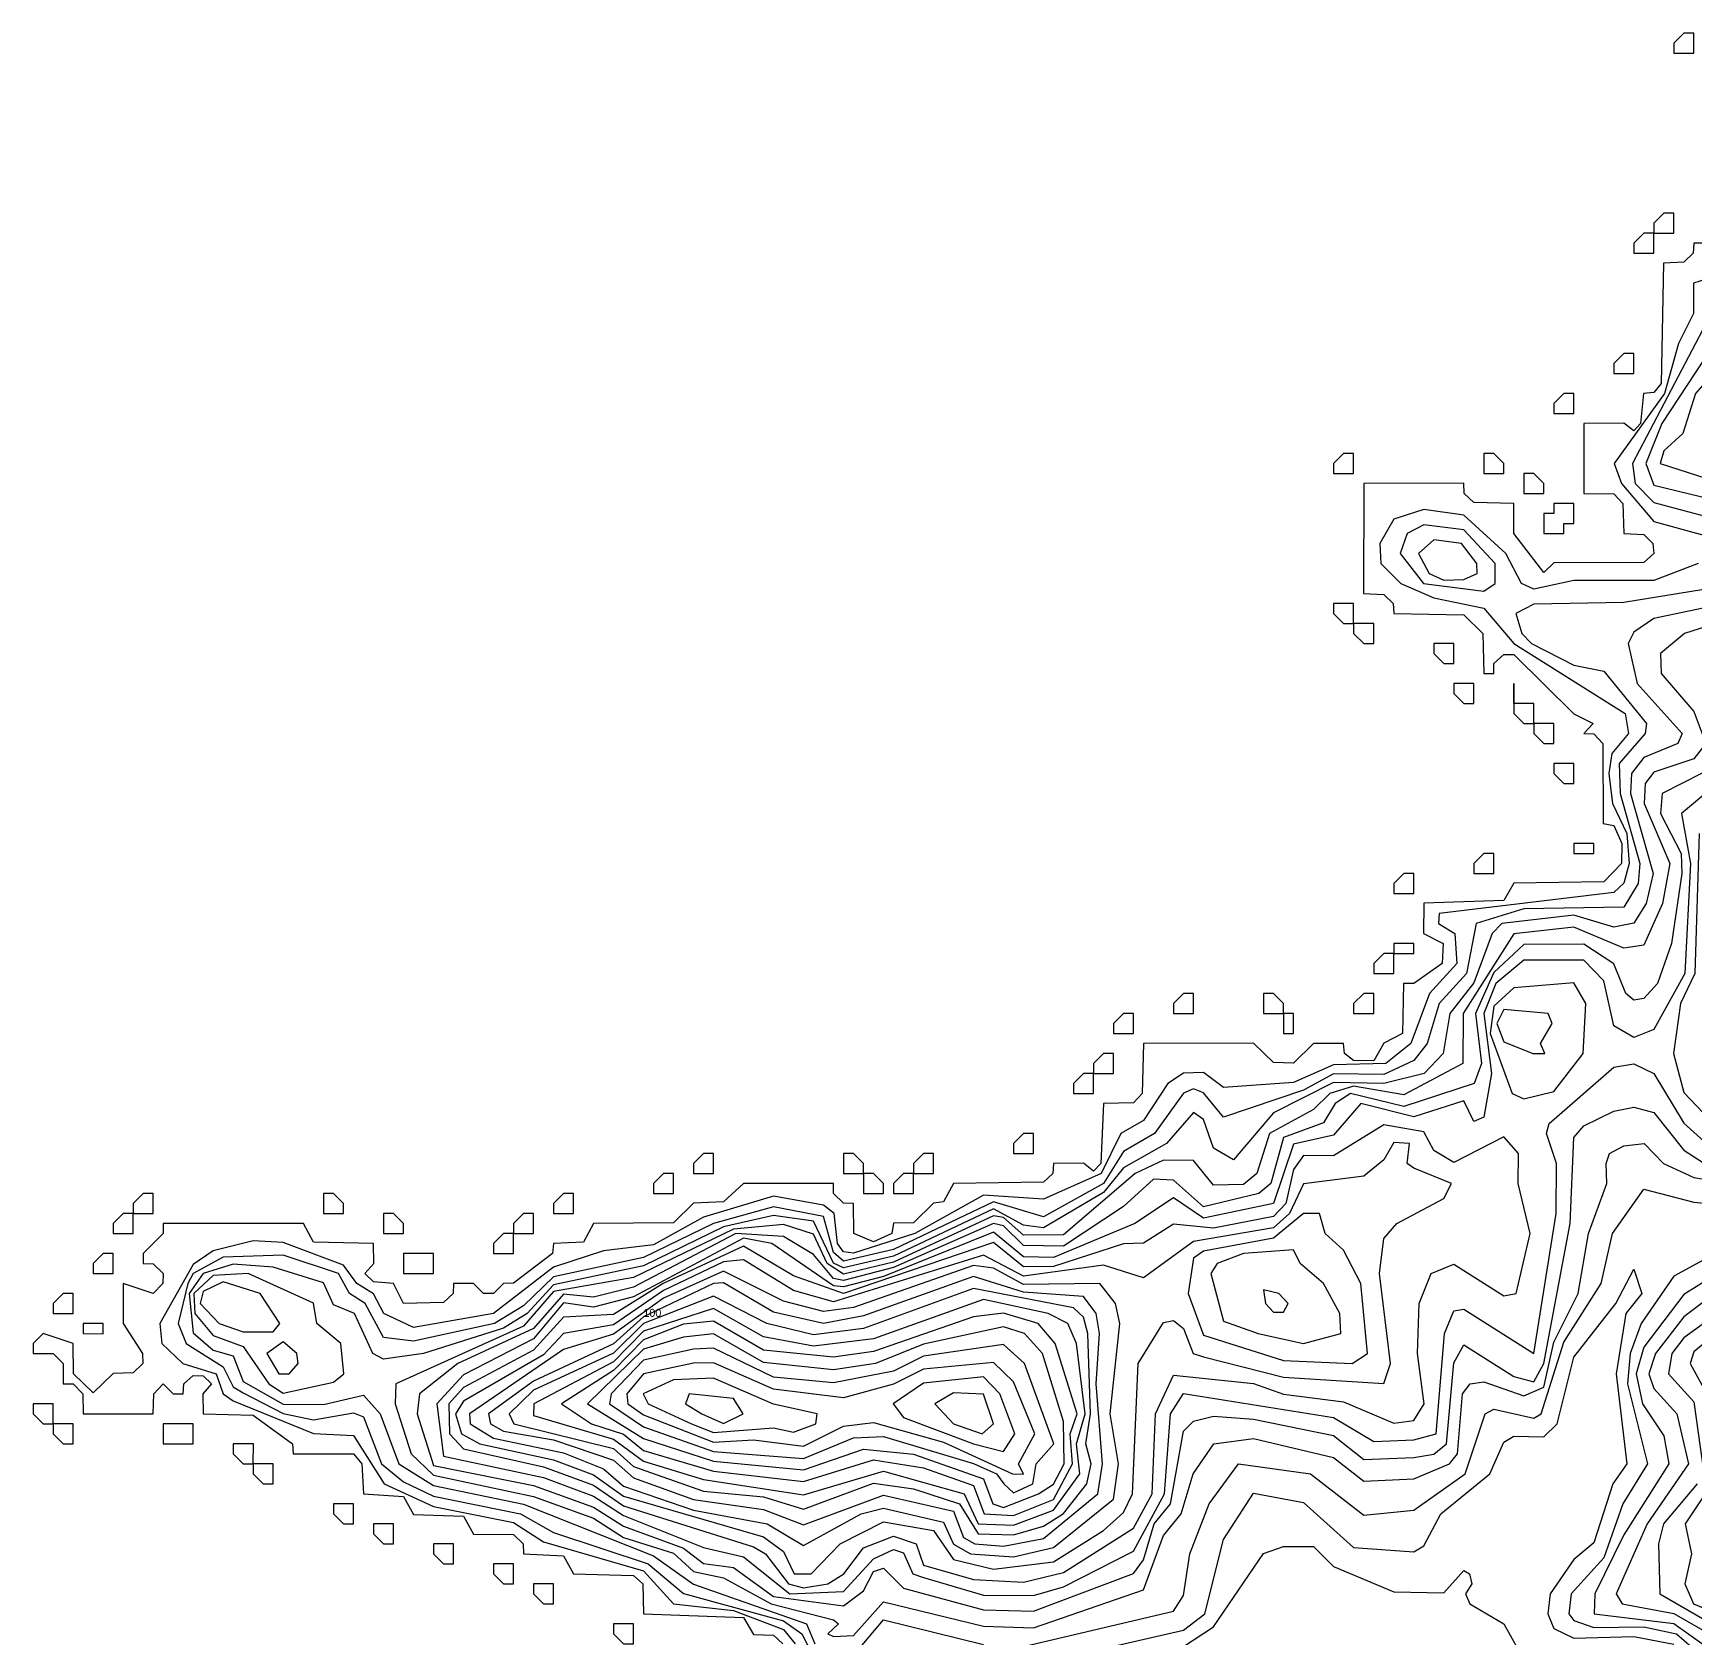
# Model space of a CAD drawing. Header units: metres. Extents: x 310028 to 360472, y 4137098 to 4159193.
# Drawn here: x 310718 to 313210, y 4144065 to 4146472 of the extents above; entities that cross this region are included whole.
import ezdxf

# ---------------------------------------------------------------- set-up
doc = ezdxf.new("R2010")
doc.units = ezdxf.units.M
for name, color, linetype in [('COAST', 5, 'Continuous'), ('CONTOUR', 254, 'Continuous'), ('CONTOUR_INDEX', 33, 'Continuous'), ('CONTOUR_LABELS', 7, 'Continuous')]:
    doc.layers.add(name, color=color, linetype=linetype)

msp = doc.modelspace()

# ---------------------------------------------------------------- linework, layer by layer
at = {"layer": 'COAST'}
for points in [[(313177.5, 4146442.5), (313207.5, 4146442.5), (313207.5, 4146472.5), (313192.5, 4146472.5), (313177.5, 4146457.5), (313177.5, 4146442.5)], [(313147.5, 4146172.5), (313177.5, 4146172.5), (313177.5, 4146202.5), (313162.5, 4146202.5), (313147.5, 4146187.5), (313147.5, 4146172.5)], [(313222.5, 4146157.6), (313207.5, 4146157.6), (313206.8, 4146142.5), (313192.5, 4146129.1), (313162.3, 4146127.5), (313158.6, 4145947.5), (313147.5, 4145933.6), (313132.3, 4145932.5), (313127.7, 4145887.5), (313117.5, 4145876.2), (313102.5, 4145887.6), (313042.5, 4145887.5), (313042.5, 4145782.5), (313087.5, 4145781.8), (313101.1, 4145767.5), (313102.5, 4145722.5), (313132.5, 4145721), (313146.3, 4145707.5), (313147.4, 4145692.5), (313132.5, 4145678.8), (312997.5, 4145678.4), (312982.5, 4145663.7), (312937.8, 4145722.5), (312937.5, 4145767.5), (312877.5, 4145769), (312863.4, 4145782.5), (312862.5, 4145797.7), (312712.5, 4145797.5), (312712.4, 4145632.5), (312742.5, 4145631), (312756.7, 4145617.5), (312757.5, 4145602.3), (312862.5, 4145600.6), (312891.1, 4145572.5), (312892.5, 4145512.5), (312907.5, 4145512.4), (312907.9, 4145527.5), (312922.5, 4145540.7), (312937.5, 4145540.7), (313027.5, 4145452.1), (313056.7, 4145437.5), (313042.5, 4145422.5), (313057.5, 4145421.9), (313071.1, 4145407.5), (313071.7, 4145287.5), (313087.5, 4145284.5), (313099.7, 4145257.5), (313099.1, 4145227.5), (313072.5, 4145200), (312937.5, 4145198.2), (312922.5, 4145172), (312802.5, 4145168), (312802.2, 4145122.5), (312831.6, 4145107.5), (312830.3, 4145077.5), (312787.5, 4145047.8), (312772.4, 4145047.5), (312770.9, 4144972.5), (312742.5, 4144957.9), (312727.5, 4144931.6), (312697.5, 4144932.2), (312683.7, 4144942.5), (312682.5, 4144957.7), (312637.5, 4144957.8), (312607.5, 4144928.2), (312577.5, 4144928.9), (312547.5, 4144957.9), (312382.5, 4144957.5), (312380.5, 4144882.5), (312367.5, 4144868.8), (312322.5, 4144867.5), (312318.3, 4144777.5), (312307.5, 4144766.1), (312292.5, 4144778), (312247.5, 4144777.7), (312246.4, 4144762.5), (312232.5, 4144749.5), (312097.5, 4144747.9), (312082.5, 4144720), (312067.5, 4144718.2), (312037.5, 4144688.9), (312007.5, 4144688.2), (312004.8, 4144672.5), (311977.5, 4144660.3), (311947.8, 4144672.5), (311947.6, 4144717.5), (311932.5, 4144718.3), (311917.7, 4144732.5), (311917.5, 4144747.5), (311782.5, 4144747.8), (311752.5, 4144720.2), (311707.5, 4144718.3), (311677.5, 4144688.7), (311557.5, 4144687.8), (311542.5, 4144659.7), (311497.5, 4144657.8), (311496, 4144642.5), (311437.5, 4144598.1), (311422.5, 4144597.7), (311407.5, 4144582.5), (311392.5, 4144582.5), (311377.5, 4144597.5), (311347.5, 4144597.6), (311347.1, 4144582.5), (311332.5, 4144569), (311272.5, 4144567.8), (311257.5, 4144597.6), (311227.5, 4144600), (311214.6, 4144612.5), (311228.3, 4144627.5), (311227.5, 4144657.7), (311137.5, 4144659.9), (311122.5, 4144687.9), (310912.5, 4144687.5), (310912.4, 4144672.5), (310882.5, 4144642.5), (310882.5, 4144627.5), (310897.5, 4144627.4), (310912.4, 4144612.5), (310911.9, 4144597.5), (310897.5, 4144582.7), (310852.5, 4144597.5), (310852.5, 4144537.5), (310881.4, 4144492.5), (310881.9, 4144477.5), (310867.5, 4144463.7), (310837.5, 4144462.8), (310807.5, 4144433.9), (310777.8, 4144462.5), (310777.5, 4144507.5), (310732.5, 4144522.5), (310717.5, 4144507.5), (310717.5, 4144492.5), (310747.5, 4144492.5), (310762.4, 4144477.5), (310762.4, 4144447.5), (310777.5, 4144447.3), (310792.1, 4144432.5), (310792.5, 4144402.4), (310897.5, 4144402.4), (310898.1, 4144432.5), (310912.5, 4144447.3), (310927.5, 4144432.3), (310942.5, 4144432.5), (310943.3, 4144447.5), (310957.5, 4144459.9), (310972.5, 4144459.1), (310984.6, 4144447.5), (310971.6, 4144432.5), (310972.5, 4144402.2), (311047.5, 4144400.3), (311106.4, 4144357.5), (311107.5, 4144342.3), (311197.5, 4144342.1), (311210.1, 4144327.5), (311212.5, 4144282.2), (311272.5, 4144278.2), (311287.5, 4144251.5), (311362.5, 4144248.9), (311377.5, 4144221.8), (311437.5, 4144221.1), (311452, 4144207.5), (311452.5, 4144192.4), (311512.5, 4144189.4), (311527.5, 4144162.1), (311617.5, 4144160), (311631.5, 4144147.5), (311632.5, 4144102.3), (311782.5, 4144097.1), (311797.5, 4144071.2), (311827.5, 4144070.6), (311841.6, 4144057.5)], [(313117.5, 4146142.5), (313147.5, 4146142.5), (313147.5, 4146172.5), (313132.5, 4146172.5), (313117.5, 4146157.5), (313117.5, 4146142.5)], [(313087.5, 4145962.5), (313117.5, 4145962.5), (313117.5, 4145992.5), (313102.5, 4145992.5), (313087.5, 4145977.5), (313087.5, 4145962.5)], [(312997.5, 4145902.5), (313027.5, 4145902.5), (313027.5, 4145932.5), (313012.5, 4145932.5), (312997.5, 4145917.5), (312997.5, 4145902.5)], [(312667.5, 4145812.5), (312697.5, 4145812.5), (312697.5, 4145842.5), (312682.5, 4145842.5), (312667.5, 4145827.5), (312667.5, 4145812.5)], [(312892.5, 4145812.5), (312922.5, 4145812.5), (312922.5, 4145827.5), (312907.5, 4145842.5), (312892.5, 4145842.5), (312892.5, 4145812.5)], [(312952.5, 4145782.5), (312982.5, 4145782.5), (312982.5, 4145797.5), (312967.5, 4145812.5), (312952.5, 4145812.5), (312952.5, 4145782.5)], [(312982.5, 4145722.5), (313012.5, 4145722.5), (313012.5, 4145737.5), (313027.5, 4145737.5), (313027.5, 4145767.5), (312997.5, 4145767.5), (312997.5, 4145752.5), (312982.5, 4145752.5), (312982.5, 4145722.5)], [(312667.5, 4145602.5), (312682.5, 4145587.5), (312697.5, 4145587.5), (312697.5, 4145617.5), (312667.5, 4145617.5), (312667.5, 4145602.5)], [(312697.5, 4145572.5), (312712.5, 4145557.5), (312727.5, 4145557.5), (312727.5, 4145587.5), (312697.5, 4145587.5), (312697.5, 4145572.5)], [(312817.5, 4145542.5), (312832.5, 4145527.5), (312847.5, 4145527.5), (312847.5, 4145557.5), (312817.5, 4145557.5), (312817.5, 4145542.5)], [(312847.5, 4145482.5), (312862.5, 4145467.5), (312877.5, 4145467.5), (312877.5, 4145497.5), (312847.5, 4145497.5), (312847.5, 4145482.5)], [(312937.5, 4145482.5), (312937.5, 4145467.5), (312937.5, 4145497.5), (312937.5, 4145482.5)], [(312937.5, 4145452.5), (312952.5, 4145437.5), (312967.5, 4145437.5), (312967.5, 4145467.5), (312937.5, 4145467.5), (312937.5, 4145452.5)], [(312967.5, 4145422.5), (312982.5, 4145407.5), (312997.5, 4145407.5), (312997.5, 4145437.5), (312967.5, 4145437.5), (312967.5, 4145422.5)], [(312997.5, 4145362.5), (313012.5, 4145347.5), (313027.5, 4145347.5), (313027.5, 4145377.5), (312997.5, 4145377.5), (312997.5, 4145362.5)], [(312877.5, 4145212.5), (312907.5, 4145212.5), (312907.5, 4145242.5), (312892.5, 4145242.5), (312877.5, 4145227.5), (312877.5, 4145212.5)], [(313027.5, 4145242.5), (313057.5, 4145242.5), (313057.6, 4145257.5), (313027.5, 4145257.5), (313027.5, 4145242.5)], [(312757.5, 4145182.5), (312787.5, 4145182.4), (312787.5, 4145212.5), (312772.5, 4145212.5), (312757.5, 4145197.5), (312757.5, 4145182.5)], [(312727.5, 4145062.5), (312757.5, 4145062.5), (312757.5, 4145092.5), (312742.5, 4145092.5), (312727.5, 4145077.5), (312727.5, 4145062.5)], [(312757.5, 4145092.5), (312787.5, 4145092.5), (312787.6, 4145107.5), (312757.5, 4145107.5), (312757.5, 4145092.5)], [(312427.5, 4145002.5), (312457.5, 4145002.5), (312457.5, 4145032.5), (312442.5, 4145032.5), (312427.5, 4145017.5), (312427.5, 4145002.5)], [(312562.5, 4145002.5), (312592.5, 4145002.5), (312592.5, 4145017.5), (312577.5, 4145032.5), (312562.5, 4145032.5), (312562.5, 4145002.5)], [(312697.5, 4145002.5), (312727.5, 4145002.5), (312727.5, 4145032.5), (312712.5, 4145032.5), (312697.5, 4145017.5), (312697.5, 4145002.5)], [(312337.5, 4144972.5), (312367.5, 4144972.5), (312367.5, 4145002.5), (312352.5, 4145002.5), (312337.5, 4144987.5), (312337.5, 4144972.5)], [(312592.5, 4144972.5), (312607.5, 4144972.5), (312607.5, 4145002.5), (312592.5, 4145002.5), (312592.5, 4144972.5)], [(312307.5, 4144912.5), (312337.5, 4144912.5), (312337.5, 4144942.5), (312322.5, 4144942.5), (312307.5, 4144927.5), (312307.5, 4144912.5)], [(312277.5, 4144882.5), (312307.5, 4144882.5), (312307.5, 4144912.5), (312292.5, 4144912.5), (312277.5, 4144897.5), (312277.5, 4144882.5)], [(312187.5, 4144792.5), (312217.5, 4144792.5), (312217.5, 4144822.5), (312202.5, 4144822.5), (312187.5, 4144807.5), (312187.5, 4144792.5)], [(311707.5, 4144762.5), (311737.5, 4144762.5), (311737.5, 4144792.5), (311722.5, 4144792.5), (311707.5, 4144777.5), (311707.5, 4144762.5)], [(311932.5, 4144762.5), (311962.5, 4144762.5), (311962.5, 4144777.5), (311947.5, 4144792.5), (311932.5, 4144792.5), (311932.5, 4144762.5)], [(312037.5, 4144762.5), (312067.5, 4144762.5), (312067.5, 4144792.5), (312052.5, 4144792.5), (312037.5, 4144777.5), (312037.5, 4144762.5)], [(311647.5, 4144732.5), (311677.5, 4144732.5), (311677.5, 4144762.5), (311662.5, 4144762.5), (311647.5, 4144747.5), (311647.5, 4144732.5)], [(311962.5, 4144732.5), (311992.5, 4144732.5), (311992.5, 4144747.5), (311977.5, 4144762.5), (311962.5, 4144762.5), (311962.5, 4144732.5)], [(312007.5, 4144732.5), (312037.6, 4144732.5), (312037.5, 4144762.5), (312022.5, 4144762.5), (312007.5, 4144747.5), (312007.5, 4144732.5)], [(310867.5, 4144702.5), (310897.5, 4144702.5), (310897.5, 4144732.5), (310882.5, 4144732.5), (310867.5, 4144717.5), (310867.5, 4144702.5)], [(311152.5, 4144702.5), (311182.5, 4144702.5), (311182.5, 4144717.5), (311167.5, 4144732.5), (311152.5, 4144732.5), (311152.5, 4144702.5)], [(311497.5, 4144702.5), (311527.5, 4144702.5), (311527.5, 4144732.5), (311512.5, 4144732.5), (311497.5, 4144717.5), (311497.5, 4144702.5)], [(310837.5, 4144672.5), (310867.5, 4144672.5), (310867.5, 4144702.5), (310852.5, 4144702.5), (310837.5, 4144687.5), (310837.5, 4144672.5)], [(311242.5, 4144672.5), (311272.5, 4144672.5), (311272.5, 4144687.5), (311257.5, 4144702.5), (311242.5, 4144702.5), (311242.5, 4144672.5)], [(311437.5, 4144672.5), (311467.5, 4144672.5), (311467.5, 4144702.5), (311452.5, 4144702.5), (311437.5, 4144687.5), (311437.5, 4144672.5)], [(311407.5, 4144642.5), (311437.5, 4144642.5), (311437.5, 4144672.5), (311422.5, 4144672.5), (311407.5, 4144657.5), (311407.5, 4144642.5)], [(310807.5, 4144612.5), (310837.5, 4144612.5), (310837.5, 4144642.5), (310822.5, 4144642.5), (310807.5, 4144627.5), (310807.5, 4144612.5)], [(311272.5, 4144612.5), (311317.5, 4144612.5), (311317.5, 4144642.5), (311272.5, 4144642.5), (311272.5, 4144612.5)], [(310747.5, 4144552.5), (310777.5, 4144552.5), (310777.5, 4144582.5), (310762.5, 4144582.5), (310747.5, 4144567.5), (310747.5, 4144552.5)], [(310792.4, 4144522.5), (310822.5, 4144522.4), (310822.5, 4144537.5), (310792.5, 4144537.5), (310792.4, 4144522.5)], [(310717.5, 4144402.5), (310732.5, 4144387.5), (310747.5, 4144387.5), (310747.5, 4144417.5), (310717.5, 4144417.5), (310717.5, 4144402.5)], [(310747.5, 4144372.5), (310762.5, 4144357.5), (310777.5, 4144357.5), (310777.5, 4144387.5), (310747.5, 4144387.5), (310747.5, 4144372.5)], [(310912.5, 4144372.5), (310912.5, 4144357.5), (310957.5, 4144357.5), (310957.5, 4144387.5), (310912.5, 4144387.5), (310912.5, 4144372.5)], [(311017.5, 4144342.5), (311032.5, 4144327.5), (311047.5, 4144327.5), (311047.6, 4144357.5), (311017.5, 4144357.5), (311017.5, 4144342.5)], [(311047.5, 4144312.5), (311062.5, 4144297.5), (311077.5, 4144297.5), (311077.5, 4144327.5), (311047.5, 4144327.5), (311047.5, 4144312.5)], [(311167.5, 4144252.5), (311182.5, 4144237.5), (311197.5, 4144237.5), (311197.6, 4144267.5), (311167.5, 4144267.5), (311167.5, 4144252.5)], [(311227.5, 4144222.5), (311242.5, 4144207.5), (311257.5, 4144207.5), (311257.5, 4144237.5), (311227.5, 4144237.5), (311227.5, 4144222.5)], [(311317.5, 4144192.5), (311332.5, 4144177.5), (311347.5, 4144177.5), (311347.5, 4144207.5), (311317.5, 4144207.5), (311317.5, 4144192.5)], [(311407.5, 4144162.5), (311422.5, 4144147.5), (311437.5, 4144147.5), (311437.6, 4144177.5), (311407.5, 4144177.5), (311407.5, 4144162.5)], [(311467.5, 4144132.5), (311482.5, 4144117.5), (311497.5, 4144117.5), (311497.5, 4144147.5), (311467.5, 4144147.5), (311467.5, 4144132.5)], [(311587.5, 4144072.5), (311602.5, 4144057.5), (311617.5, 4144057.5), (311617.5, 4144087.5), (311587.5, 4144087.5), (311587.5, 4144072.5)]]:
    msp.add_lwpolyline(points, dxfattribs=at)
at = {"layer": 'CONTOUR'}
for points, elevation in [([(313254.8, 4146112.5), (313207.3, 4146097.5), (313207.2, 4146052.5), (313184.4, 4146007.5), (313163.6, 4145932.5), (313088.3, 4145827.5), (313099.1, 4145797.5), (313147.5, 4145740.6), (313222.5, 4145719.7)], 10), ([(313312.5, 4146119.8), (313159.4, 4145887.5), (313135.8, 4145827.5), (313147.5, 4145794.7), (313252.5, 4145769.3)], 30), ([(313241.8, 4146067.5), (313115.8, 4145827.5), (313119.7, 4145797.5), (313147.5, 4145768.7), (313252.5, 4145740.9)], 20), ([(313262.6, 4145992.5), (313210.2, 4145932.5), (313191.3, 4145872.5), (313162.5, 4145846.5), (313157, 4145827.5), (313267.5, 4145791.8)], 40), ([(313213.9, 4145677.5), (313147.5, 4145652), (313027.5, 4145652), (312967.5, 4145638.8), (312949.4, 4145647.5), (312925.8, 4145692.5), (312862.5, 4145749.8), (312802.5, 4145758.4), (312757.5, 4145744.1), (312736.9, 4145707.5), (312738.2, 4145677.5), (312768.2, 4145647.5), (312817.5, 4145625.7), (312892.5, 4145610.6), (312937.7, 4145557.5), (313104.5, 4145452.5), (313109.8, 4145422.5), (313084.6, 4145392.5), (313080.1, 4145362.5), (313085.5, 4145317.5), (313107.1, 4145272.5), (313110.8, 4145227.5), (313102.5, 4145197.9), (313087.5, 4145184.1), (312825.7, 4145152.5), (312824.9, 4145137.5), (312849, 4145122.5), (312852.1, 4145077.5), (312811.2, 4145032.5), (312783, 4144957.5), (312745.5, 4144927.5), (312667.5, 4144925.7), (312607.5, 4144899.2), (312502.5, 4144891.6), (312472.5, 4144914), (312442.5, 4144913), (312419, 4144897.5), (312382.5, 4144842.1), (312348.5, 4144822.5), (312318.7, 4144762.5), (312232.5, 4144724.4), (312142.5, 4144730.2), (312039.5, 4144672.5), (311947.5, 4144643.2), (311932.5, 4144645), (311923.5, 4144657.5), (311918.3, 4144702.5), (311902.5, 4144715.4), (311827.5, 4144728.5), (311722.5, 4144697.1), (311647.5, 4144655.8), (311572.5, 4144646.9), (311497.5, 4144622.4), (311407.5, 4144552.5), (311287.5, 4144531.8), (311243.1, 4144552.5), (311227.5, 4144582.3), (311202.8, 4144597.5), (311182.5, 4144625.4), (311092.5, 4144659.2), (311047.5, 4144661.6), (310987.5, 4144646.8), (310957.5, 4144626.1), (310907.2, 4144537.5), (310910.5, 4144507.5), (310941.9, 4144477.5), (310991.8, 4144462.5), (311002.3, 4144432.5), (311017.5, 4144421.7), (311137.5, 4144372.8), (311197.5, 4144369.7), (311243.5, 4144297.5), (311317.5, 4144263.2), (311437.5, 4144239.5), (311482.5, 4144210.2), (311632.5, 4144166.9), (311677.5, 4144117.6), (311767.5, 4144107.3), (311842.5, 4144078.9), (311860.2, 4144057.5)], 10), ([(312802.3, 4145647.5), (312892.5, 4145635.7), (312909.6, 4145647.5), (312909.8, 4145677.5), (312862.5, 4145727.9), (312802.5, 4145735.3), (312777.7, 4145722.5), (312767.2, 4145692.5), (312802.3, 4145647.5)], 20), ([(312810.5, 4145662.5), (312832.5, 4145652.3), (312862.5, 4145653.2), (312882.8, 4145662.5), (312882.2, 4145677.5), (312859.1, 4145707.5), (312817.5, 4145712.9), (312794.8, 4145692.5), (312810.5, 4145662.5)], 30), ([(313222.5, 4145638.5), (313102.5, 4145618.9), (312967.5, 4145616.6), (312940.7, 4145602.5), (312949.6, 4145572.5), (312964.2, 4145557.5), (313027.5, 4145525), (313072.5, 4145516.1), (313136.8, 4145437.5), (313134.4, 4145422.5), (313095.8, 4145377.5), (313097.1, 4145332.5), (313126.7, 4145227.5), (313124.3, 4145197.5), (313102.5, 4145162.1), (312952.5, 4145159.4), (312881.2, 4145137.5), (312866.5, 4145062.5), (312825.6, 4145017.5), (312807.7, 4144957.5), (312787.5, 4144932.3), (312742.5, 4144911), (312667.5, 4144912.3), (312622.5, 4144887.8), (312502.5, 4144847), (312472.5, 4144883.7), (312457.5, 4144889.4), (312442.5, 4144883), (312398.8, 4144822.5), (312352.5, 4144795.7), (312322.5, 4144747.9), (312232.5, 4144697.5), (312157.5, 4144720.2), (312007.5, 4144648.6), (311932.5, 4144631.4), (311917.5, 4144644.1), (311902.5, 4144698.3), (311827.5, 4144712.6), (311737.5, 4144687.9), (311632.5, 4144636.6), (311497.5, 4144607.7), (311452.5, 4144564), (311409, 4144537.5), (311287.5, 4144511.3), (311242.5, 4144516.9), (311215, 4144567.5), (311191.6, 4144582.5), (311175.2, 4144612.5), (311092.5, 4144640.4), (311002.5, 4144637.3), (310957.5, 4144612.8), (310949.1, 4144597.5), (310935, 4144537.5), (310946.9, 4144507.5), (311002.5, 4144472.5), (311017.5, 4144442.6), (311032.5, 4144433.8), (311092.5, 4144402.8), (311137.5, 4144393.1), (311197.5, 4144403.6), (311212.5, 4144397.7), (311239.5, 4144327.5), (311272.5, 4144300.5), (311317.5, 4144278.9), (311448.2, 4144252.5), (311497.5, 4144224.3), (311639.8, 4144177.5), (311692.5, 4144132.8), (311842.5, 4144092), (311870, 4144072.5), (311887.5, 4144038.1)], 20), ([(313252.5, 4145616.9), (313147.5, 4145595.1), (313117.5, 4145574.4), (313109.2, 4145557.5), (313122.6, 4145497.5), (313190.3, 4145422.5), (313183.8, 4145407.5), (313132.5, 4145386.6), (313114, 4145362.5), (313112.8, 4145332.5), (313146.7, 4145212.5), (313135.9, 4145167.5), (313117.5, 4145138.1), (313087.5, 4145132.1), (313027.5, 4145150.1), (312919.8, 4145137.5), (312905.4, 4145122.5), (312877.5, 4145048.5), (312841.9, 4145002.5), (312831.8, 4144942.5), (312803.4, 4144912.5), (312742.5, 4144897.7), (312667.5, 4144898.9), (312577.5, 4144853.5), (312517.5, 4144783.2), (312487.5, 4144800.5), (312472.5, 4144843.8), (312457.5, 4144854), (312416.6, 4144807.5), (312352.5, 4144771.1), (312322.5, 4144734), (312232.5, 4144681.4), (312202.5, 4144685.2), (312157.5, 4144709.5), (312007.5, 4144638.7), (311932.5, 4144621.1), (311917.5, 4144628.2), (311887.5, 4144691.2), (311827.5, 4144699.5), (311752.5, 4144682.7), (311632.5, 4144624.2), (311497.5, 4144595.8), (311458.1, 4144552.5), (311422.5, 4144530.5), (311302.5, 4144492.6), (311242.5, 4144484.4), (311226.9, 4144492.5), (311199.3, 4144552.5), (311167.5, 4144565.5), (311152.5, 4144598.8), (311077.5, 4144622.3), (311017.5, 4144626.9), (310972.5, 4144612.9), (310951.2, 4144582.5), (310957.5, 4144523.6), (310987.5, 4144497.8), (311017.5, 4144489.1), (311032.5, 4144451), (311092.5, 4144416.6), (311152.5, 4144416.2), (311212.5, 4144430.4), (311237.5, 4144402.5), (311265.9, 4144327.5), (311317.5, 4144294.7), (311452.5, 4144266.7), (311647.5, 4144189.4), (311707.5, 4144146.7), (311877.2, 4144087.5), (311889.3, 4144057.5)], 30), ([(313267.5, 4145596), (313193.6, 4145572.5), (313157.5, 4145542.5), (313158.5, 4145512.5), (313207.5, 4145455.5), (313225.7, 4145407.5), (313207.5, 4145384.4), (313147.5, 4145364.5), (313134.5, 4145347.5), (313133.1, 4145317.5), (313171.6, 4145227.5), (313160.5, 4145167.5), (313132.5, 4145105.3), (313102.5, 4145100.8), (313027.5, 4145132.2), (312937.5, 4145121.9), (312861.7, 4145002.5), (312861, 4144927.5), (312772.5, 4144880.5), (312697.5, 4144893.6), (312661.6, 4144882.5), (312637.5, 4144858.5), (312571.4, 4144822.5), (312552.2, 4144762.5), (312532.5, 4144746.3), (312487.5, 4144745.3), (312457.5, 4144782), (312412.5, 4144782.9), (312369.9, 4144762.5), (312262.5, 4144670.9), (312202.5, 4144670.4), (312172.5, 4144696.9), (312157.5, 4144699.2), (312007.5, 4144629.9), (311932.5, 4144611.8), (311908.2, 4144627.5), (311887.5, 4144671.5), (311842.5, 4144686), (311767.5, 4144679.2), (311617.5, 4144606.8), (311497.5, 4144585.9), (311452.5, 4144533.5), (311261.3, 4144447.5), (311260.2, 4144417.5), (311284, 4144342.5), (311317.5, 4144310.1), (311467.5, 4144278.2), (311557.5, 4144245.8), (311602.5, 4144217), (311677.5, 4144193.1), (311707.5, 4144165.7), (311752.5, 4144156.4), (311823.9, 4144117.5), (311917.5, 4144093.3), (311925, 4144087.5), (311909.2, 4144072.5), (311917.5, 4144068.6), (311947.5, 4144069.8), (311992.5, 4144120.5), (312142.5, 4144083.8), (312217.5, 4144081.3), (312382.5, 4144138.4), (312412.5, 4144219.7), (312438.9, 4144252.5), (312456.6, 4144312.5), (312487.8, 4144357.5), (312547.5, 4144365.4), (312667.5, 4144336.9), (312712.5, 4144301.4), (312787.5, 4144304.8), (312841.2, 4144327.5), (312853.4, 4144342.5), (312860.6, 4144432.5), (312872.2, 4144447.5), (312892.5, 4144450.2), (312952.5, 4144429.3), (312982.5, 4144442.1), (312997.5, 4144509.6), (313034.1, 4144582.5), (313049.4, 4144672.5), (313076.9, 4144747.5), (313076.2, 4144777.5), (313081.2, 4144792.5), (313102.5, 4144804), (313133.1, 4144807.5), (313162.2, 4144777.5), (313207.5, 4144756.9), (313327.5, 4144737.2)], 40), ([(313237.5, 4145343.1), (313189.3, 4145302.5), (313202.8, 4145227.5), (313193.9, 4145062.5), (313147.5, 4144978.7), (313117.5, 4144966.7), (313087.5, 4144984), (313072.5, 4145051.6), (313042.5, 4145082.7), (312952.5, 4145082.6), (312910.6, 4145047.5), (312892.9, 4145002.5), (312904.4, 4144912.5), (312892.5, 4144847), (312877.5, 4144840.5), (312862.5, 4144871.8), (312787.5, 4144847.5), (312708.5, 4144867.5), (312667.5, 4144820.2), (312607.5, 4144806.5), (312577.5, 4144717.5), (312472.5, 4144695.7), (312427.5, 4144726.3), (312369.5, 4144687.5), (312247.5, 4144636.9), (312202.5, 4144637.8), (312157.5, 4144674.8), (311992.5, 4144608.2), (311932.5, 4144592.6), (311917.5, 4144594), (311825.2, 4144657.5), (311782.5, 4144665.5), (311617.5, 4144577.8), (311557.5, 4144562.3), (311512.5, 4144568.7), (311467.5, 4144514.7), (311362.5, 4144461), (311322.9, 4144417.5), (311332.5, 4144339), (311482.5, 4144306.8), (311557.5, 4144278.6), (311602.5, 4144249.6), (311722.5, 4144201.6), (311782.5, 4144187.6), (311852, 4144132.5), (311932.5, 4144136.1), (311977.5, 4144184.6), (312007.5, 4144198.9), (312022.5, 4144193.6), (312036.7, 4144162.5), (312052.5, 4144156.9), (312142.5, 4144130.6), (312217.5, 4144129.7), (312262.5, 4144142.9), (312367.5, 4144196.2), (312413.7, 4144282.5), (312422.9, 4144402.5), (312442.5, 4144432.8), (312667.5, 4144397), (312727.5, 4144360.9), (312787.5, 4144363.1), (312821.3, 4144372.5), (312833.7, 4144522.5), (312847.5, 4144556.9), (312862.5, 4144559), (312967.5, 4144492.5), (313001, 4144702.5), (313001.7, 4144777.5), (312986.9, 4144822.5), (312990.7, 4144837.5), (313087.5, 4144922.1), (313117.5, 4144927.2), (313147.5, 4144912.4), (313192.5, 4144838.3), (313237.5, 4144797.7)], 60), ([(313215.6, 4145272.5), (313209.3, 4145062.5), (313187.6, 4145017.5), (313177.1, 4144942.5), (313192.5, 4144884), (313251.3, 4144822.5)], 70), ([(312935.4, 4144882.5), (312952.5, 4144874.4), (312997.5, 4144885.6), (313041.5, 4144942.5), (313045.6, 4145017.5), (313027.5, 4145048.7), (312937.5, 4145041.1), (312907.5, 4145013.4), (312902.1, 4144972.5), (312935.4, 4144882.5)], 70), ([(312966, 4144942.5), (312984.4, 4144942.5), (312977.7, 4144957.5), (312995, 4144987.5), (312989, 4145002.5), (312922.5, 4145008.6), (312912.4, 4144987.5), (312922.5, 4144960.3), (312966, 4144942.5)], 80), ([(311850, 4144147.5), (311872.5, 4144141.4), (311908.8, 4144147.5), (311932.8, 4144162.5), (311962.5, 4144201.2), (312007.5, 4144218.8), (312041.7, 4144207.5), (312052.5, 4144175.4), (312127.5, 4144154), (312202.5, 4144149.8), (312262.5, 4144164.3), (312367.5, 4144230.9), (312395.2, 4144282.5), (312400.5, 4144402.5), (312427.5, 4144460.4), (312547.5, 4144447.6), (312592.5, 4144431.8), (312682.5, 4144420.1), (312757.5, 4144388.5), (312787.5, 4144392.1), (312803.3, 4144417.5), (312793.2, 4144492.5), (312795.8, 4144567.5), (312813.9, 4144612.5), (312847.5, 4144626.8), (312922.5, 4144579.2), (312941.3, 4144582.5), (312962.1, 4144672.5), (312944, 4144747.5), (312944.7, 4144792.5), (312922.5, 4144817.6), (312847.5, 4144779), (312817.5, 4144796.9), (312802.5, 4144825.3), (312742.5, 4144835.5), (312667.5, 4144789.3), (312622.5, 4144789.9), (312607.5, 4144768.5), (312596, 4144717.5), (312577.5, 4144698), (312487.5, 4144680.7), (312427.5, 4144686.9), (312382.5, 4144658), (312352.5, 4144657.4), (312247.5, 4144623), (312202.5, 4144622.5), (312157.5, 4144659), (311932.5, 4144582.9), (311857.5, 4144609.4), (311782.5, 4144653.5), (311662.2, 4144597.5), (311587.5, 4144551.1), (311512.5, 4144547), (311467.5, 4144497.5), (311362.5, 4144441.6), (311340.9, 4144417.5), (311341.6, 4144372.5), (311362.5, 4144349.6), (311482.5, 4144322.6), (311557.5, 4144295.1), (311602.5, 4144264.1), (311797.5, 4144202.6), (311815.4, 4144192.5), (311850, 4144147.5)], 70), ([(311858.4, 4144162.5), (311883.9, 4144162.5), (311927.6, 4144207.5), (311992.5, 4144240.1), (312067.5, 4144227.5), (312097.5, 4144183.7), (312157.5, 4144169.3), (312247.5, 4144180.4), (312322.5, 4144227.2), (312352.5, 4144254.3), (312366, 4144282.5), (312374.4, 4144477.5), (312412.5, 4144539.1), (312427.5, 4144542.1), (312442.5, 4144530.2), (312457, 4144492.5), (312472.5, 4144487.5), (312592.5, 4144457.1), (312742.5, 4144447.7), (312752.6, 4144477.5), (312736.2, 4144612.5), (312742.5, 4144665), (312762.2, 4144687.5), (312832.5, 4144725), (312844.1, 4144747.5), (312787.5, 4144770.6), (312777.9, 4144777.5), (312781.1, 4144807.5), (312757.5, 4144809), (312742.5, 4144783.2), (312712.5, 4144758.9), (312622.5, 4144747.1), (312601.1, 4144702.5), (312577.5, 4144681.4), (312457.5, 4144660.7), (312382.5, 4144606.3), (312322.5, 4144625.4), (312202.5, 4144608.5), (312142.5, 4144640.4), (311917.5, 4144570.2), (311857.5, 4144587.4), (311782.5, 4144633.3), (311752.5, 4144630.3), (311662.5, 4144587), (311587.5, 4144535.5), (311512.5, 4144522.9), (311482.5, 4144490.8), (311362.5, 4144421.3), (311350.7, 4144402.5), (311359.7, 4144372.5), (311387.1, 4144357.5), (311497.5, 4144333.4), (311557.5, 4144310.8), (311602.5, 4144278.7), (311812.5, 4144217.9), (311842.5, 4144195.8), (311858.4, 4144162.5)], 80), ([(312202.5, 4144053.3), (312427.5, 4144106.3), (312442.5, 4144129.8), (312451.7, 4144192.5), (312480.7, 4144267.5), (312524.8, 4144327.5), (312632.8, 4144312.5), (312712.5, 4144250.4), (312787.5, 4144257.7), (312864.5, 4144312.5), (312894.6, 4144402.5), (312907.5, 4144409.4), (312967.5, 4144395.9), (312978.8, 4144402.5), (313012.5, 4144509.6), (313068.5, 4144597.5), (313085.8, 4144672.5), (313132.5, 4144739.3), (313207.5, 4144719.9), (313297.5, 4144711.1)], 30), ([(312695.3, 4144477.5), (312718.2, 4144492.5), (312708.2, 4144597.5), (312682.5, 4144647.8), (312654.6, 4144672.5), (312646.1, 4144702.5), (312622.5, 4144702.8), (312577.5, 4144665.7), (312472.5, 4144646.1), (312457.5, 4144635.9), (312449.3, 4144582.5), (312472.5, 4144520), (312592.5, 4144482.3), (312695.3, 4144477.5)], 90), ([(313267.5, 4144657.9), (313177.5, 4144608.5), (313128.5, 4144537.5), (313112.1, 4144492.5), (313108, 4144447.5), (313137.9, 4144327.5), (313101, 4144267.5), (313072.5, 4144186.3), (313023.8, 4144132.5), (313020.4, 4144102.5), (313027.5, 4144092.3), (313057.5, 4144081.9), (313132.5, 4144083.1), (313181.6, 4144072.5), (313216.2, 4144042.5)], 30), ([(313282.5, 4144637), (313192.5, 4144581.2), (313132.5, 4144502.2), (313121.1, 4144462.5), (313130.8, 4144417.5), (313162.5, 4144369.1), (313170.1, 4144327.5), (313102.5, 4144221), (313059.2, 4144132.5), (313057.9, 4144102.5), (313177.5, 4144087.7), (313222.5, 4144055.7)], 40), ([(311070.8, 4144447.5), (311092.5, 4144433.1), (311167.5, 4144450), (311183.2, 4144462.5), (311178.8, 4144507.5), (311142.6, 4144537.5), (311137.5, 4144568.4), (311039.7, 4144612.5), (310987.5, 4144609.7), (310958.5, 4144582.5), (310959.7, 4144552.5), (310987.5, 4144519.5), (311032.5, 4144503.2), (311070.8, 4144447.5)], 40), ([(312123, 4144192.5), (312187.5, 4144187.6), (312247.5, 4144201.7), (312337.5, 4144274.5), (312344.8, 4144327.5), (312332.6, 4144402.5), (312347.1, 4144537.5), (312340.5, 4144567.5), (312316.7, 4144597.5), (312202.5, 4144596), (312157.5, 4144620.7), (312127.5, 4144624.7), (311947.5, 4144561.5), (311902.5, 4144555.5), (311842.5, 4144571.1), (311752.5, 4144616.1), (311662.5, 4144575.8), (311587.5, 4144521.5), (311512.5, 4144498.6), (311371.9, 4144402.5), (311372.9, 4144387.5), (311407.5, 4144365.7), (311512.5, 4144343.8), (311572.5, 4144319.9), (311602.5, 4144293.8), (311707.5, 4144258), (311817.8, 4144237.5), (311872.5, 4144205), (311958.9, 4144252.5), (311992.5, 4144261), (312082.5, 4144239.6), (312097.5, 4144206.7), (312123, 4144192.5)], 90), ([(312217.5, 4144026.3), (312442.5, 4144077.7), (312474.4, 4144102.5), (312502.5, 4144213.6), (312547.5, 4144283.2), (312622.5, 4144269.4), (312697.5, 4144201.7), (312787.5, 4144195.3), (312802.5, 4144204.1), (312828.4, 4144252.5), (312901.7, 4144312.5), (312922.5, 4144359.6), (312937.5, 4144368.7), (312982.5, 4144368), (313002.8, 4144387.5), (313027.5, 4144487.3), (313090.5, 4144567.5), (313117.5, 4144619.1), (313129.4, 4144582.5), (313105.8, 4144552.5), (313090.9, 4144462.5), (313107.1, 4144327.5), (313086.3, 4144297.5), (313057.5, 4144208.7), (313027.5, 4144183.8), (312992.3, 4144132.5), (312988.6, 4144102.5), (312997.5, 4144080.2), (313027.5, 4144065.9), (313117.5, 4144068.5), (313177.5, 4144057)], 20), ([(312134.4, 4144222.5), (312187.5, 4144220.9), (312232.5, 4144233.6), (312262.5, 4144252.9), (312297.5, 4144297.5), (312303.7, 4144327.5), (312296.1, 4144357.5), (312302.9, 4144402.5), (312298.7, 4144522.5), (312292.5, 4144547), (312277.5, 4144561.4), (312127.5, 4144590.4), (311962.5, 4144530.2), (311887.5, 4144520.9), (311817.6, 4144537.5), (311737.5, 4144578.6), (311632.5, 4144537.9), (311587.5, 4144493.2), (311467.5, 4144437.7), (311431.1, 4144402.5), (311437.9, 4144387.5), (311587.5, 4144350.2), (311617.5, 4144323.4), (311722.5, 4144286.4), (311812.5, 4144277.6), (311872.5, 4144259.5), (311977.5, 4144298.5), (312037.5, 4144289.8), (312106.2, 4144267.5), (312134.4, 4144222.5)], 110), ([(312565.3, 4144567.5), (312577.5, 4144554.7), (312592.5, 4144554.8), (312599.2, 4144567.5), (312585.4, 4144582.5), (312562.5, 4144588), (312565.3, 4144567.5)], 110), ([(313297.5, 4144592), (313192.5, 4144516.4), (313174.5, 4144492.5), (313169.8, 4144462.5), (313207.5, 4144420.4), (313220.4, 4144327.5)], 60), ([(312134.5, 4144237.5), (312187.5, 4144235.2), (312247.5, 4144257.9), (312287.1, 4144312.5), (312281.8, 4144357.5), (312294.7, 4144402.5), (312282.1, 4144507.5), (312269.1, 4144537.5), (312239.4, 4144552.5), (312142.5, 4144573.5), (311977.5, 4144514.9), (311887.5, 4144503.7), (311812.5, 4144517.5), (311737.5, 4144560), (311632.5, 4144526.2), (311587.5, 4144480), (311468, 4144417.5), (311467.5, 4144399.7), (311587.5, 4144364.5), (311632.5, 4144331.1), (311722.5, 4144303.8), (311872.5, 4144280.9), (311992.5, 4144316.3), (312113.4, 4144282.5), (312134.5, 4144237.5)], 120), ([(312143.6, 4144252.5), (312187.5, 4144250), (312247.5, 4144273.9), (312276.1, 4144327.5), (312272.3, 4144372.5), (312282.9, 4144402.5), (312249.8, 4144507.5), (312224.6, 4144537.5), (312172.5, 4144553.1), (312127.5, 4144547.8), (311977.5, 4144495.5), (311917.5, 4144487.1), (311812.5, 4144497.9), (311737.5, 4144541.4), (311692.5, 4144536.8), (311632.5, 4144513.4), (311587.5, 4144467.5), (311509.6, 4144417.5), (311554.7, 4144387.5), (311602.5, 4144371.6), (311632.5, 4144347.5), (311737.5, 4144316.2), (311872.5, 4144300.6), (311977.5, 4144333.3), (312052.5, 4144321.1), (312127.5, 4144294.6), (312143.6, 4144252.5)], 130), ([(313282.5, 4144557.2), (313207.5, 4144495.2), (313201.9, 4144477.5), (313222.5, 4144440.4)], 70), ([(312156.5, 4144267.5), (312172.5, 4144261.6), (312224.9, 4144282.5), (312247.5, 4144297), (312263.5, 4144327.5), (312262.5, 4144391), (312230.7, 4144492.5), (312204, 4144522.5), (312172.5, 4144532.8), (312052.5, 4144506.6), (311980.3, 4144477.5), (311917.5, 4144468.5), (311812.5, 4144479.3), (311737.5, 4144522), (311692.5, 4144517.4), (311632.5, 4144499.2), (311548.4, 4144417.5), (311632.5, 4144365.1), (311737.5, 4144331.4), (311872.5, 4144318.2), (311962.5, 4144349.3), (312037.5, 4144341.7), (312142.5, 4144304.8), (312156.5, 4144267.5)], 140), ([(312186, 4144312.5), (312202.5, 4144311.8), (312195.1, 4144327.5), (312219.4, 4144372.5), (312187.5, 4144450.5), (312157.5, 4144479.4), (312052.5, 4144469.5), (312007.5, 4144446.7), (311932.5, 4144426.2), (311827.5, 4144439.3), (311737.5, 4144478.6), (311707.5, 4144478.2), (311632.5, 4144462.5), (311607.4, 4144432.5), (311608.9, 4144417.5), (311632.5, 4144400.7), (311737.5, 4144359.9), (311797.5, 4144363.5), (311872.5, 4144353.7), (311932.5, 4144383.8), (311977.5, 4144389.2), (312082.5, 4144360), (312186, 4144312.5)], 160), ([(311704.6, 4144387.5), (311737.5, 4144374.2), (311827.5, 4144381.4), (311857.5, 4144374.9), (311890.8, 4144387.5), (311893.2, 4144402.5), (311827.5, 4144417), (311737.5, 4144455.8), (311677.5, 4144453.5), (311632.2, 4144432.5), (311639.7, 4144417.5), (311704.6, 4144387.5)], 170), ([(312127.2, 4144357.5), (312172.5, 4144345.8), (312189.4, 4144372.5), (312167.1, 4144432.5), (312142.5, 4144457.6), (312052.5, 4144448.5), (312006.8, 4144417.5), (312022.5, 4144396.6), (312127.2, 4144357.5)], 170), ([(311720.1, 4144402.5), (311752.5, 4144387.9), (311781.8, 4144402.5), (311767.5, 4144425.1), (311701, 4144432.5), (311695.6, 4144417.5), (311720.1, 4144402.5)], 180), ([(312140.5, 4144372.5), (312157.3, 4144387.5), (312142.5, 4144431.8), (312097.5, 4144433.7), (312069.6, 4144417.5), (312097.4, 4144387.5), (312140.5, 4144372.5)], 180), ([(313212.4, 4144297.5), (313162.2, 4144237.5), (313154.4, 4144207.5), (313156.8, 4144132.5), (313252.5, 4144076.7)], 60), ([(313224.4, 4144282.5), (313194.8, 4144237.5), (313204.1, 4144192.5), (313194.1, 4144147.5), (313207, 4144117.5), (313267.5, 4144092.4)], 70), ([(312442.5, 4144053.2), (312487.5, 4144082.9), (312562.5, 4144192.6), (312592.5, 4144203.2), (312637.5, 4144203.3), (312667.5, 4144173.5), (312757.5, 4144135.4), (312832.5, 4144133.8), (312862.5, 4144167.4), (312871, 4144162.5), (312874.7, 4144147.5), (312865, 4144132.5), (312871.9, 4144117.5), (312922.5, 4144087.5), (312956.1, 4144027.5)], 10), ([(311949.7, 4144042.5), (311992.5, 4144093.5), (312142.5, 4144056.2)], 30)]:
    msp.add_lwpolyline(points, dxfattribs=dict(at, elevation=elevation))
at = {"layer": 'CONTOUR_INDEX'}
for points, elevation in [([(313248.7, 4145377.5), (313160.1, 4145332.5), (313157.7, 4145302.5), (313188.8, 4145242.5), (313189.5, 4145212.5), (313174.2, 4145107.5), (313152.9, 4145047.5), (313132.5, 4145025.2), (313117.5, 4145022.7), (313105.5, 4145032.5), (313087.5, 4145077.3), (313042.5, 4145106.4), (312952.5, 4145105.9), (312907.5, 4145064.1), (312880, 4145002.5), (312889.3, 4144927.5), (312878.1, 4144897.5), (312772.5, 4144863.3), (312692.7, 4144882.5), (312669.8, 4144867.5), (312652.5, 4144838.4), (312592.5, 4144816.6), (312573.2, 4144747.5), (312555.4, 4144732.5), (312472.5, 4144712.9), (312427.5, 4144752.7), (312397.5, 4144754.3), (312352.5, 4144713), (312262.5, 4144653.8), (312202.5, 4144654.5), (312172.5, 4144684.2), (312157.5, 4144687.8), (312007.5, 4144621.9), (311932.5, 4144602.3), (311917.5, 4144605.2), (311887.5, 4144641.2), (311842.5, 4144668.3), (311770.9, 4144672.5), (311617.5, 4144592.1), (311557.5, 4144577.1), (311512.5, 4144581.9), (311467.5, 4144530), (311354.1, 4144477.5), (311296.7, 4144432.5), (311293.1, 4144402.5), (311317.5, 4144325), (311467.5, 4144294.7), (311557.5, 4144262.5), (311602.5, 4144233.7), (311692.5, 4144200.7), (311722.5, 4144177.7), (311767.5, 4144171.7), (311827.5, 4144128.6), (311932.5, 4144114.2), (311962.5, 4144137), (311977.5, 4144165.8), (311992.5, 4144170.8), (312022.5, 4144141), (312142.5, 4144108.3), (312217.5, 4144106.3), (312367.5, 4144163), (312382.5, 4144183.2), (312398.5, 4144237.5), (312422.6, 4144267.5), (312442.5, 4144376.3), (312457.5, 4144391.4), (312487.5, 4144398.9), (312547.5, 4144394.5), (312667.5, 4144369.6), (312712.5, 4144334), (312787.5, 4144336.8), (312817.5, 4144342), (312836.9, 4144357.5), (312847.5, 4144478.9), (312862.5, 4144505.6), (312937.5, 4144458.5), (312967.5, 4144450.1), (312982.5, 4144477.6), (313022.3, 4144687.5), (313027.5, 4144816.4), (313042.5, 4144834.2), (313087.5, 4144856.2), (313117.5, 4144862.1), (313147.5, 4144854.2), (313192.5, 4144797.5), (313223.4, 4144777.5)], 50), ([(312554.1, 4144522.5), (312622.5, 4144507.7), (312678.1, 4144522.5), (312676.6, 4144552.5), (312652.2, 4144597.5), (312617.4, 4144627.5), (312607.5, 4144648.3), (312532.3, 4144642.5), (312492.8, 4144627.5), (312483.2, 4144612.5), (312502.5, 4144541.2), (312554.1, 4144522.5)], 100), ([(310996.2, 4144537.5), (311032.5, 4144525.1), (311077.5, 4144525.2), (311087.1, 4144537.5), (311057.7, 4144582.5), (311002.5, 4144600.4), (310972.5, 4144585.7), (310967.6, 4144567.5), (310996.2, 4144537.5)], 50), ([(312129.3, 4144207.5), (312172.5, 4144203.9), (312232.5, 4144215.5), (312313.8, 4144282.5), (312321, 4144327.5), (312311.4, 4144447.5), (312316.4, 4144522.5), (312311.3, 4144552.5), (312292.5, 4144578.4), (312202.5, 4144584.9), (312127.5, 4144608), (311962.5, 4144549.1), (311902.5, 4144537.7), (311827.5, 4144554.9), (311752.5, 4144598.8), (311737.5, 4144597.9), (311632.5, 4144547.7), (311587.5, 4144507.4), (311467.5, 4144451.5), (311400.1, 4144402.5), (311403.1, 4144387.5), (311422.5, 4144376.5), (311497.5, 4144363.2), (311587.5, 4144332.7), (311617.5, 4144306.1), (311707.5, 4144273.8), (311812.5, 4144258.9), (311872.5, 4144235.9), (311992.5, 4144280.4), (312097.5, 4144256.5), (312112.5, 4144217), (312129.3, 4144207.5)], 100), ([(313267.5, 4144604.2), (313192.5, 4144547.6), (313150.2, 4144492.5), (313140.3, 4144462.5), (313147.5, 4144440.5), (313182.1, 4144402.5), (313199.5, 4144327.5), (313137.5, 4144237.5), (313091, 4144132.5), (313100.1, 4144117.5), (313177.5, 4144102.7), (313237.5, 4144068.2)], 50), ([(311085.8, 4144462.5), (311101.3, 4144462.5), (311114.6, 4144477.5), (311112.8, 4144492.5), (311092.5, 4144510.3), (311067.8, 4144492.5), (311085.8, 4144462.5)], 50), ([(312172.8, 4144297.5), (312187.5, 4144283.8), (312216.6, 4144297.5), (312221.2, 4144327.5), (312247.7, 4144357.5), (312204.1, 4144477.5), (312172.5, 4144506), (312052.5, 4144488.5), (312007.5, 4144466.2), (311917.5, 4144448.8), (311827.5, 4144457.4), (311737.5, 4144500.8), (311707.5, 4144499.2), (311632.5, 4144482.8), (311584.2, 4144432.5), (311581.7, 4144417.5), (311632.5, 4144382.6), (311737.5, 4144345.9), (311872.5, 4144335.3), (311947.5, 4144366.5), (311992.5, 4144368.1), (312127.5, 4144327.6), (312161.7, 4144312.5), (312172.8, 4144297.5)], 150)]:
    msp.add_lwpolyline(points, dxfattribs=dict(at, elevation=elevation))

# ---------------------------------------------------------------- texts
at = {"layer": 'CONTOUR_LABELS'}
msp.add_text('100', height=12, dxfattribs=at).set_placement((311632.5, 4144547.7))

doc.saveas('drawing.dxf')
